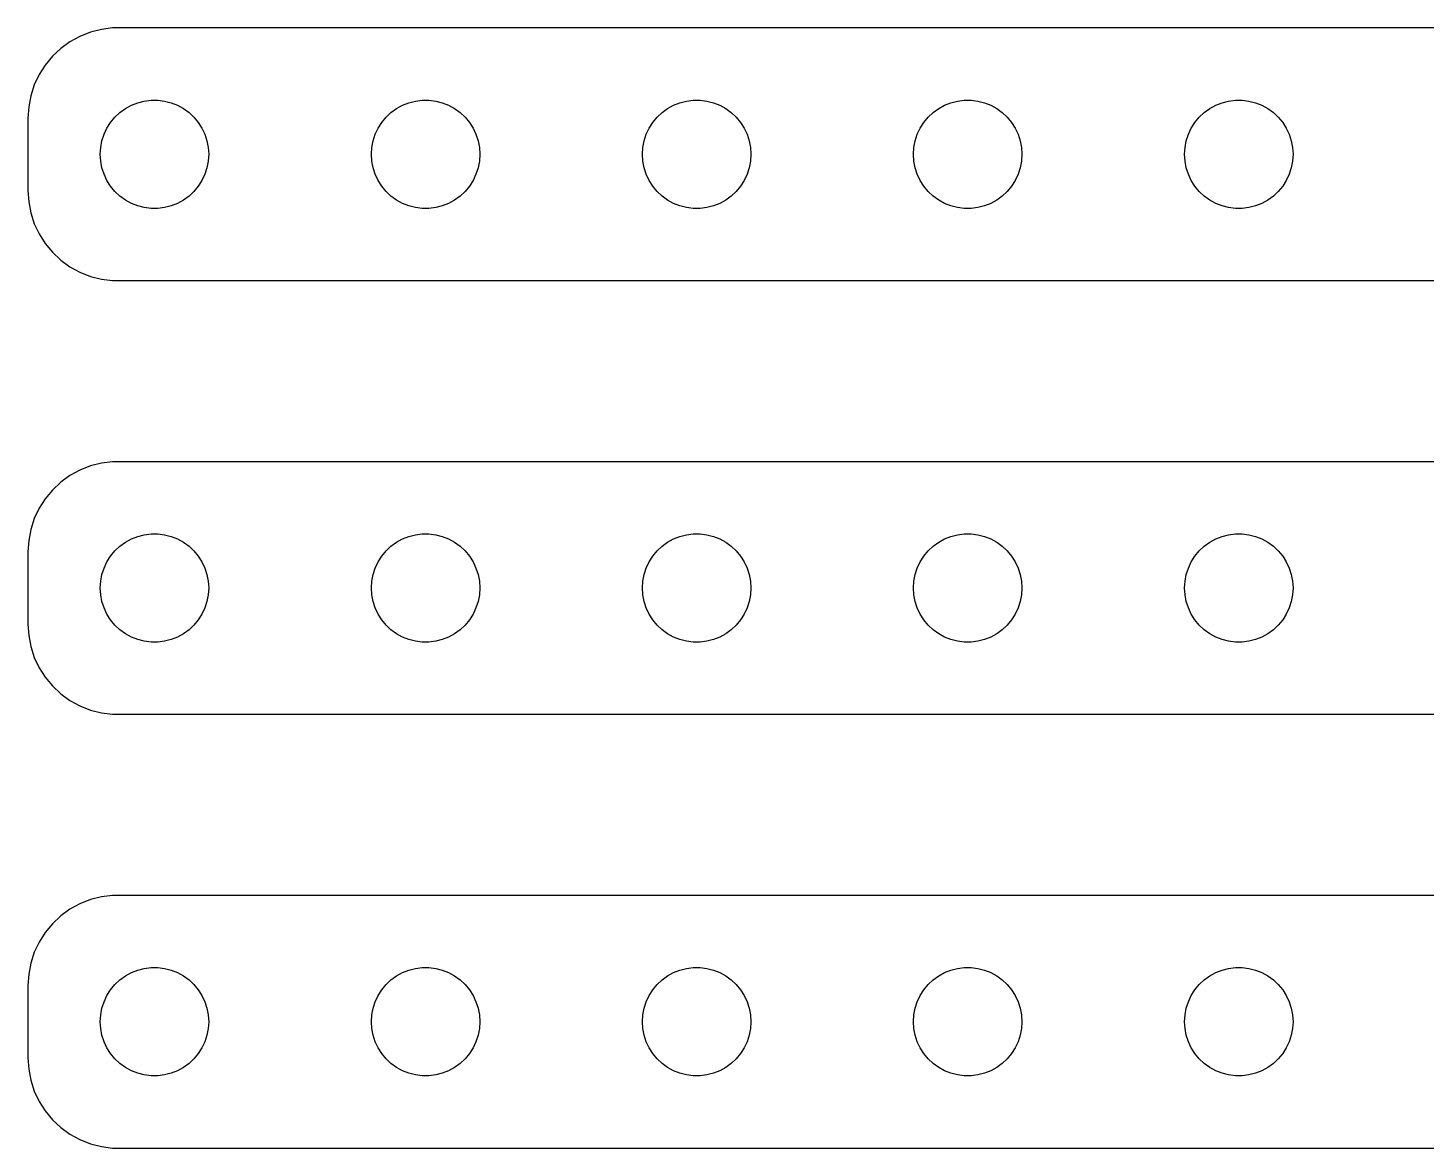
# Model space of a CAD drawing. Header units: metres. Extents: x -82 to 82, y 41 to 103.
# Drawn here: x -82 to -4.6, y 41 to 103 of the extents above; entities that cross this region are included whole.
import ezdxf

# ---------------------------------------------------------------- set-up
doc = ezdxf.new("R2010")
doc.units = ezdxf.units.M

msp = doc.modelspace()

# ---------------------------------------------------------------- linework, layer by layer
for p, q in [((-77.9369, 102.911), (-78.5451, 102.755)), ((-77.3139, 102.99), (-77.9369, 102.911)), ((77.3139, 102.99), (-77.3139, 102.99)), ((-79.6791, 102.222), (-80.1871, 101.853)), ((-79.1289, 102.524), (-79.6791, 102.222)), ((-78.5451, 102.755), (-79.1289, 102.524)), ((-80.6448, 101.423), (-81.0451, 100.939)), ((-80.1871, 101.853), (-80.6448, 101.423)), ((-81.0451, 100.939), (-81.3815, 100.409)), ((-81.6489, 99.8406), (-81.8429, 99.2434)), ((-81.3815, 100.409), (-81.6489, 99.8406)), ((-81.8429, 99.2434), (-81.9606, 98.6267)), ((-81.9606, 98.6267), (-82, 98)), ((-77.1869, 98.0536), (-76.9123, 98.3115)), ((-76.9123, 98.3115), (-76.6075, 98.533)), ((-76.6075, 98.533), (-76.2773, 98.7145)), ((-76.2773, 98.7145), (-75.927, 98.8532)), ((-75.927, 98.8532), (-75.5621, 98.9469)), ((-75.5621, 98.9469), (-75.1884, 98.9941)), ((-75.1884, 98.9941), (-74.8116, 98.9941)), ((-74.8116, 98.9941), (-74.4379, 98.9469)), ((-74.4379, 98.9469), (-74.073, 98.8532)), ((-74.073, 98.8532), (-73.7227, 98.7145)), ((-73.7227, 98.7145), (-73.3925, 98.533)), ((-73.3925, 98.533), (-73.0877, 98.3115)), ((-73.0877, 98.3115), (-72.8131, 98.0536)), ((-62.1869, 98.0536), (-61.9123, 98.3115)), ((-61.9123, 98.3115), (-61.6075, 98.533)), ((-61.6075, 98.533), (-61.2773, 98.7145)), ((-61.2773, 98.7145), (-60.927, 98.8532)), ((-60.927, 98.8532), (-60.5621, 98.9469)), ((-60.5621, 98.9469), (-60.1884, 98.9941)), ((-60.1884, 98.9941), (-59.8116, 98.9941)), ((-59.8116, 98.9941), (-59.4379, 98.9469)), ((-59.4379, 98.9469), (-59.0729, 98.8532)), ((-59.0729, 98.8532), (-58.7227, 98.7145)), ((-58.7227, 98.7145), (-58.3925, 98.533)), ((-58.3925, 98.533), (-58.0877, 98.3115)), ((-58.0877, 98.3115), (-57.8131, 98.0536)), ((-47.1869, 98.0536), (-46.9123, 98.3115)), ((-46.9123, 98.3115), (-46.6075, 98.533)), ((-46.6075, 98.533), (-46.2773, 98.7145)), ((-46.2773, 98.7145), (-45.927, 98.8532)), ((-45.927, 98.8532), (-45.5621, 98.9469)), ((-45.5621, 98.9469), (-45.1884, 98.9941)), ((-45.1884, 98.9941), (-44.8116, 98.9941)), ((-44.8116, 98.9941), (-44.4379, 98.9469)), ((-44.4379, 98.9469), (-44.0729, 98.8532)), ((-44.0729, 98.8532), (-43.7227, 98.7145)), ((-43.7227, 98.7145), (-43.3925, 98.533)), ((-43.3925, 98.533), (-43.0877, 98.3115)), ((-43.0877, 98.3115), (-42.8131, 98.0536)), ((-32.1869, 98.0536), (-31.9123, 98.3115)), ((-31.9123, 98.3115), (-31.6075, 98.533)), ((-31.6075, 98.533), (-31.2773, 98.7145)), ((-31.2773, 98.7145), (-30.927, 98.8532)), ((-30.927, 98.8532), (-30.5621, 98.9469)), ((-30.5621, 98.9469), (-30.1884, 98.9941)), ((-30.1884, 98.9941), (-29.8116, 98.9941)), ((-29.8116, 98.9941), (-29.4379, 98.9469)), ((-29.4379, 98.9469), (-29.0729, 98.8532)), ((-29.0729, 98.8532), (-28.7227, 98.7145)), ((-28.7227, 98.7145), (-28.3925, 98.533)), ((-28.3925, 98.533), (-28.0877, 98.3115)), ((-28.0877, 98.3115), (-27.8131, 98.0536)), ((-17.1869, 98.0536), (-16.9123, 98.3115)), ((-16.9123, 98.3115), (-16.6075, 98.533)), ((-16.6075, 98.533), (-16.2773, 98.7145)), ((-16.2773, 98.7145), (-15.927, 98.8532)), ((-15.927, 98.8532), (-15.5621, 98.9469)), ((-15.5621, 98.9469), (-15.1884, 98.9941)), ((-15.1884, 98.9941), (-14.8116, 98.9941)), ((-14.8116, 98.9941), (-14.4379, 98.9469)), ((-14.4379, 98.9469), (-14.0729, 98.8532)), ((-14.0729, 98.8532), (-13.7227, 98.7145)), ((-13.7227, 98.7145), (-13.3925, 98.533)), ((-13.3925, 98.533), (-13.0877, 98.3115)), ((-13.0877, 98.3115), (-12.8131, 98.0536)), ((-82, 98), (-82, 94)), ((-77.6289, 97.4453), (-77.427, 97.7634)), ((-77.427, 97.7634), (-77.1869, 98.0536)), ((-72.8131, 98.0536), (-72.573, 97.7634)), ((-72.573, 97.7634), (-72.3711, 97.4453)), ((-62.6289, 97.4453), (-62.427, 97.7634)), ((-62.427, 97.7634), (-62.1869, 98.0536)), ((-57.8131, 98.0536), (-57.5729, 97.7634)), ((-57.5729, 97.7634), (-57.3711, 97.4453)), ((-47.6289, 97.4453), (-47.427, 97.7634)), ((-47.427, 97.7634), (-47.1869, 98.0536)), ((-42.8131, 98.0536), (-42.5729, 97.7634)), ((-42.5729, 97.7634), (-42.3711, 97.4453)), ((-32.6289, 97.4453), (-32.427, 97.7634)), ((-32.427, 97.7634), (-32.1869, 98.0536)), ((-27.8131, 98.0536), (-27.5729, 97.7634)), ((-27.5729, 97.7634), (-27.3711, 97.4453)), ((-17.6289, 97.4453), (-17.427, 97.7634)), ((-17.427, 97.7634), (-17.1869, 98.0536)), ((-12.8131, 98.0536), (-12.5729, 97.7634)), ((-12.5729, 97.7634), (-12.3711, 97.4453)), ((-77.9763, 96.376), (-77.9057, 96.7461)), ((-77.9057, 96.7461), (-77.7893, 97.1044)), ((-77.7893, 97.1044), (-77.6289, 97.4453)), ((-72.3711, 97.4453), (-72.2107, 97.1044)), ((-72.2107, 97.1044), (-72.0943, 96.7461)), ((-72.0943, 96.7461), (-72.0237, 96.376)), ((-62.9763, 96.376), (-62.9057, 96.7461)), ((-62.9057, 96.7461), (-62.7893, 97.1044)), ((-62.7893, 97.1044), (-62.6289, 97.4453)), ((-57.3711, 97.4453), (-57.2107, 97.1044)), ((-57.2107, 97.1044), (-57.0942, 96.7461)), ((-57.0942, 96.7461), (-57.0237, 96.376)), ((-47.9763, 96.376), (-47.9057, 96.7461)), ((-47.9057, 96.7461), (-47.7893, 97.1044)), ((-47.7893, 97.1044), (-47.6289, 97.4453)), ((-42.3711, 97.4453), (-42.2107, 97.1044)), ((-42.2107, 97.1044), (-42.0942, 96.7461)), ((-42.0942, 96.7461), (-42.0237, 96.376)), ((-32.9763, 96.376), (-32.9057, 96.7461)), ((-32.9057, 96.7461), (-32.7893, 97.1044)), ((-32.7893, 97.1044), (-32.6289, 97.4453)), ((-27.3711, 97.4453), (-27.2107, 97.1044)), ((-27.2107, 97.1044), (-27.0942, 96.7461)), ((-27.0942, 96.7461), (-27.0237, 96.376)), ((-17.9763, 96.376), (-17.9057, 96.7461)), ((-17.9057, 96.7461), (-17.7893, 97.1044)), ((-17.7893, 97.1044), (-17.6289, 97.4453)), ((-12.3711, 97.4453), (-12.2107, 97.1044)), ((-12.2107, 97.1044), (-12.0942, 96.7461)), ((-12.0942, 96.7461), (-12.0237, 96.376)), ((-78, 96), (-77.9763, 96.376)), ((-77.9763, 95.624), (-78, 96)), ((-72.0237, 96.376), (-72, 96)), ((-72, 96), (-72.0237, 95.624)), ((-63, 96), (-62.9763, 96.376)), ((-62.9763, 95.624), (-63, 96)), ((-57.0237, 96.376), (-57, 96)), ((-57, 96), (-57.0237, 95.624)), ((-48, 96), (-47.9763, 96.376)), ((-47.9763, 95.624), (-48, 96)), ((-42.0237, 96.376), (-42, 96)), ((-42, 96), (-42.0237, 95.624)), ((-33, 96), (-32.9763, 96.376)), ((-32.9763, 95.624), (-33, 96)), ((-27.0237, 96.376), (-27, 96)), ((-27, 96), (-27.0237, 95.624)), ((-18, 96), (-17.9763, 96.376)), ((-17.9763, 95.624), (-18, 96)), ((-12.0237, 96.376), (-12, 96)), ((-12, 96), (-12.0237, 95.624)), ((-77.9057, 95.2539), (-77.9763, 95.624)), ((-77.7893, 94.8956), (-77.9057, 95.2539)), ((-72.0943, 95.2539), (-72.2107, 94.8956)), ((-72.0237, 95.624), (-72.0943, 95.2539)), ((-62.9057, 95.2539), (-62.9763, 95.624)), ((-62.7893, 94.8956), (-62.9057, 95.2539)), ((-57.0942, 95.2539), (-57.2107, 94.8956)), ((-57.0237, 95.624), (-57.0942, 95.2539)), ((-47.9057, 95.2539), (-47.9763, 95.624)), ((-47.7893, 94.8956), (-47.9057, 95.2539)), ((-42.0942, 95.2539), (-42.2107, 94.8956)), ((-42.0237, 95.624), (-42.0942, 95.2539)), ((-32.9057, 95.2539), (-32.9763, 95.624)), ((-32.7893, 94.8956), (-32.9057, 95.2539)), ((-27.0942, 95.2539), (-27.2107, 94.8956)), ((-27.0237, 95.624), (-27.0942, 95.2539)), ((-17.9057, 95.2539), (-17.9763, 95.624)), ((-17.7893, 94.8956), (-17.9057, 95.2539)), ((-12.0942, 95.2539), (-12.2107, 94.8956)), ((-12.0237, 95.624), (-12.0942, 95.2539)), ((-77.6289, 94.5547), (-77.7893, 94.8956)), ((-77.427, 94.2366), (-77.6289, 94.5547)), ((-72.3711, 94.5547), (-72.573, 94.2366)), ((-72.2107, 94.8956), (-72.3711, 94.5547)), ((-62.6289, 94.5547), (-62.7893, 94.8956)), ((-62.427, 94.2366), (-62.6289, 94.5547)), ((-57.3711, 94.5547), (-57.5729, 94.2366)), ((-57.2107, 94.8956), (-57.3711, 94.5547)), ((-47.6289, 94.5547), (-47.7893, 94.8956)), ((-47.427, 94.2366), (-47.6289, 94.5547)), ((-42.3711, 94.5547), (-42.5729, 94.2366)), ((-42.2107, 94.8956), (-42.3711, 94.5547)), ((-32.6289, 94.5547), (-32.7893, 94.8956)), ((-32.427, 94.2366), (-32.6289, 94.5547)), ((-27.3711, 94.5547), (-27.5729, 94.2366)), ((-27.2107, 94.8956), (-27.3711, 94.5547)), ((-17.6289, 94.5547), (-17.7893, 94.8956)), ((-17.427, 94.2366), (-17.6289, 94.5547)), ((-12.3711, 94.5547), (-12.5729, 94.2366)), ((-12.2107, 94.8956), (-12.3711, 94.5547)), ((-82, 94), (-81.9606, 93.3733)), ((-77.1869, 93.9464), (-77.427, 94.2366)), ((-76.9123, 93.6885), (-77.1869, 93.9464)), ((-76.6075, 93.467), (-76.9123, 93.6885)), ((-73.0877, 93.6885), (-73.3925, 93.467)), ((-72.8131, 93.9464), (-73.0877, 93.6885)), ((-72.573, 94.2366), (-72.8131, 93.9464)), ((-62.1869, 93.9464), (-62.427, 94.2366)), ((-61.9123, 93.6885), (-62.1869, 93.9464)), ((-61.6075, 93.467), (-61.9123, 93.6885)), ((-58.0877, 93.6885), (-58.3925, 93.467)), ((-57.8131, 93.9464), (-58.0877, 93.6885)), ((-57.5729, 94.2366), (-57.8131, 93.9464)), ((-47.1869, 93.9464), (-47.427, 94.2366)), ((-46.9123, 93.6885), (-47.1869, 93.9464)), ((-46.6075, 93.467), (-46.9123, 93.6885)), ((-43.0877, 93.6885), (-43.3925, 93.467)), ((-42.8131, 93.9464), (-43.0877, 93.6885)), ((-42.5729, 94.2366), (-42.8131, 93.9464)), ((-32.1869, 93.9464), (-32.427, 94.2366)), ((-31.9123, 93.6885), (-32.1869, 93.9464)), ((-31.6075, 93.467), (-31.9123, 93.6885)), ((-28.0877, 93.6885), (-28.3925, 93.467)), ((-27.8131, 93.9464), (-28.0877, 93.6885)), ((-27.5729, 94.2366), (-27.8131, 93.9464)), ((-17.1869, 93.9464), (-17.427, 94.2366)), ((-16.9123, 93.6885), (-17.1869, 93.9464)), ((-16.6075, 93.467), (-16.9123, 93.6885)), ((-13.0877, 93.6885), (-13.3925, 93.467)), ((-12.8131, 93.9464), (-13.0877, 93.6885)), ((-12.5729, 94.2366), (-12.8131, 93.9464)), ((-81.9606, 93.3733), (-81.8429, 92.7566)), ((-76.2773, 93.2855), (-76.6075, 93.467)), ((-75.927, 93.1468), (-76.2773, 93.2855)), ((-75.5621, 93.0531), (-75.927, 93.1468)), ((-75.1884, 93.0059), (-75.5621, 93.0531)), ((-74.8116, 93.0059), (-75.1884, 93.0059)), ((-74.4379, 93.0531), (-74.8116, 93.0059)), ((-74.073, 93.1468), (-74.4379, 93.0531)), ((-73.7227, 93.2855), (-74.073, 93.1468)), ((-73.3925, 93.467), (-73.7227, 93.2855)), ((-61.2773, 93.2855), (-61.6075, 93.467)), ((-60.927, 93.1468), (-61.2773, 93.2855)), ((-60.5621, 93.0531), (-60.927, 93.1468)), ((-60.1884, 93.0059), (-60.5621, 93.0531)), ((-59.8116, 93.0059), (-60.1884, 93.0059)), ((-59.4379, 93.0531), (-59.8116, 93.0059)), ((-59.0729, 93.1468), (-59.4379, 93.0531)), ((-58.7227, 93.2855), (-59.0729, 93.1468)), ((-58.3925, 93.467), (-58.7227, 93.2855)), ((-46.2773, 93.2855), (-46.6075, 93.467)), ((-45.927, 93.1468), (-46.2773, 93.2855)), ((-45.5621, 93.0531), (-45.927, 93.1468)), ((-45.1884, 93.0059), (-45.5621, 93.0531)), ((-44.8116, 93.0059), (-45.1884, 93.0059)), ((-44.4379, 93.0531), (-44.8116, 93.0059)), ((-44.0729, 93.1468), (-44.4379, 93.0531)), ((-43.7227, 93.2855), (-44.0729, 93.1468)), ((-43.3925, 93.467), (-43.7227, 93.2855)), ((-31.2773, 93.2855), (-31.6075, 93.467)), ((-30.927, 93.1468), (-31.2773, 93.2855)), ((-30.5621, 93.0531), (-30.927, 93.1468)), ((-30.1884, 93.0059), (-30.5621, 93.0531)), ((-29.8116, 93.0059), (-30.1884, 93.0059)), ((-29.4379, 93.0531), (-29.8116, 93.0059)), ((-29.0729, 93.1468), (-29.4379, 93.0531)), ((-28.7227, 93.2855), (-29.0729, 93.1468)), ((-28.3925, 93.467), (-28.7227, 93.2855)), ((-16.2773, 93.2855), (-16.6075, 93.467)), ((-15.927, 93.1468), (-16.2773, 93.2855)), ((-15.5621, 93.0531), (-15.927, 93.1468)), ((-15.1884, 93.0059), (-15.5621, 93.0531)), ((-14.8116, 93.0059), (-15.1884, 93.0059)), ((-14.4379, 93.0531), (-14.8116, 93.0059)), ((-14.0729, 93.1468), (-14.4379, 93.0531)), ((-13.7227, 93.2855), (-14.0729, 93.1468)), ((-13.3925, 93.467), (-13.7227, 93.2855)), ((-81.8429, 92.7566), (-81.6489, 92.1594)), ((-81.6489, 92.1594), (-81.3815, 91.5912)), ((-81.3815, 91.5912), (-81.0451, 91.0611)), ((-81.0451, 91.0611), (-80.6448, 90.5773)), ((-80.6448, 90.5773), (-80.1871, 90.1474)), ((-80.1871, 90.1474), (-79.6791, 89.7784)), ((-79.6791, 89.7784), (-79.1289, 89.4759)), ((-79.1289, 89.4759), (-78.5451, 89.2447)), ((-78.5451, 89.2447), (-77.9369, 89.0886)), ((-77.9369, 89.0886), (-77.3139, 89.0099)), ((-77.3139, 89.0099), (77.3139, 89.0099)), ((-77.9369, 78.9114), (-78.5451, 78.7553)), ((-77.3139, 78.9901), (-77.9369, 78.9114)), ((77.3139, 78.9901), (-77.3139, 78.9901)), ((-79.6791, 78.2216), (-80.1871, 77.8526)), ((-79.1289, 78.5241), (-79.6791, 78.2216)), ((-78.5451, 78.7553), (-79.1289, 78.5241)), ((-80.6448, 77.4227), (-81.0451, 76.9389)), ((-80.1871, 77.8526), (-80.6448, 77.4227)), ((-81.0451, 76.9389), (-81.3815, 76.4088)), ((-81.6489, 75.8406), (-81.8429, 75.2434)), ((-81.3815, 76.4088), (-81.6489, 75.8406)), ((-81.8429, 75.2434), (-81.9606, 74.6267)), ((-81.9606, 74.6267), (-82, 74)), ((-77.1869, 74.0536), (-76.9123, 74.3115)), ((-76.9123, 74.3115), (-76.6075, 74.533)), ((-76.6075, 74.533), (-76.2773, 74.7145)), ((-76.2773, 74.7145), (-75.927, 74.8532)), ((-75.927, 74.8532), (-75.5621, 74.9469)), ((-75.5621, 74.9469), (-75.1884, 74.9941)), ((-75.1884, 74.9941), (-74.8116, 74.9941)), ((-74.8116, 74.9941), (-74.4379, 74.9469)), ((-74.4379, 74.9469), (-74.073, 74.8532)), ((-74.073, 74.8532), (-73.7227, 74.7145)), ((-73.7227, 74.7145), (-73.3925, 74.533)), ((-73.3925, 74.533), (-73.0877, 74.3115)), ((-73.0877, 74.3115), (-72.8131, 74.0536)), ((-62.1869, 74.0536), (-61.9123, 74.3115)), ((-61.9123, 74.3115), (-61.6075, 74.533)), ((-61.6075, 74.533), (-61.2773, 74.7145)), ((-61.2773, 74.7145), (-60.927, 74.8532)), ((-60.927, 74.8532), (-60.5621, 74.9469)), ((-60.5621, 74.9469), (-60.1884, 74.9941)), ((-60.1884, 74.9941), (-59.8116, 74.9941)), ((-59.8116, 74.9941), (-59.4379, 74.9469)), ((-59.4379, 74.9469), (-59.0729, 74.8532)), ((-59.0729, 74.8532), (-58.7227, 74.7145)), ((-58.7227, 74.7145), (-58.3925, 74.533)), ((-58.3925, 74.533), (-58.0877, 74.3115)), ((-58.0877, 74.3115), (-57.8131, 74.0536)), ((-47.1869, 74.0536), (-46.9123, 74.3115)), ((-46.9123, 74.3115), (-46.6075, 74.533)), ((-46.6075, 74.533), (-46.2773, 74.7145)), ((-46.2773, 74.7145), (-45.927, 74.8532)), ((-45.927, 74.8532), (-45.5621, 74.9469)), ((-45.5621, 74.9469), (-45.1884, 74.9941)), ((-45.1884, 74.9941), (-44.8116, 74.9941)), ((-44.8116, 74.9941), (-44.4379, 74.9469)), ((-44.4379, 74.9469), (-44.0729, 74.8532)), ((-44.0729, 74.8532), (-43.7227, 74.7145)), ((-43.7227, 74.7145), (-43.3925, 74.533)), ((-43.3925, 74.533), (-43.0877, 74.3115)), ((-43.0877, 74.3115), (-42.8131, 74.0536)), ((-32.1869, 74.0536), (-31.9123, 74.3115)), ((-31.9123, 74.3115), (-31.6075, 74.533)), ((-31.6075, 74.533), (-31.2773, 74.7145)), ((-31.2773, 74.7145), (-30.927, 74.8532)), ((-30.927, 74.8532), (-30.5621, 74.9469)), ((-30.5621, 74.9469), (-30.1884, 74.9941)), ((-30.1884, 74.9941), (-29.8116, 74.9941)), ((-29.8116, 74.9941), (-29.4379, 74.9469)), ((-29.4379, 74.9469), (-29.0729, 74.8532)), ((-29.0729, 74.8532), (-28.7227, 74.7145)), ((-28.7227, 74.7145), (-28.3925, 74.533)), ((-28.3925, 74.533), (-28.0877, 74.3115)), ((-28.0877, 74.3115), (-27.8131, 74.0536)), ((-17.1869, 74.0536), (-16.9123, 74.3115)), ((-16.9123, 74.3115), (-16.6075, 74.533)), ((-16.6075, 74.533), (-16.2773, 74.7145)), ((-16.2773, 74.7145), (-15.927, 74.8532)), ((-15.927, 74.8532), (-15.5621, 74.9469)), ((-15.5621, 74.9469), (-15.1884, 74.9941)), ((-15.1884, 74.9941), (-14.8116, 74.9941)), ((-14.8116, 74.9941), (-14.4379, 74.9469)), ((-14.4379, 74.9469), (-14.0729, 74.8532)), ((-14.0729, 74.8532), (-13.7227, 74.7145)), ((-13.7227, 74.7145), (-13.3925, 74.533)), ((-13.3925, 74.533), (-13.0877, 74.3115)), ((-13.0877, 74.3115), (-12.8131, 74.0536)), ((-82, 74), (-82, 70)), ((-77.6289, 73.4453), (-77.427, 73.7634)), ((-77.427, 73.7634), (-77.1869, 74.0536)), ((-72.8131, 74.0536), (-72.573, 73.7634)), ((-72.573, 73.7634), (-72.3711, 73.4453)), ((-62.6289, 73.4453), (-62.427, 73.7634)), ((-62.427, 73.7634), (-62.1869, 74.0536)), ((-57.8131, 74.0536), (-57.5729, 73.7634)), ((-57.5729, 73.7634), (-57.3711, 73.4453)), ((-47.6289, 73.4453), (-47.427, 73.7634)), ((-47.427, 73.7634), (-47.1869, 74.0536)), ((-42.8131, 74.0536), (-42.5729, 73.7634)), ((-42.5729, 73.7634), (-42.3711, 73.4453)), ((-32.6289, 73.4453), (-32.427, 73.7634)), ((-32.427, 73.7634), (-32.1869, 74.0536)), ((-27.8131, 74.0536), (-27.5729, 73.7634)), ((-27.5729, 73.7634), (-27.3711, 73.4453)), ((-17.6289, 73.4453), (-17.427, 73.7634)), ((-17.427, 73.7634), (-17.1869, 74.0536)), ((-12.8131, 74.0536), (-12.5729, 73.7634)), ((-12.5729, 73.7634), (-12.3711, 73.4453)), ((-77.9763, 72.376), (-77.9057, 72.7461)), ((-77.9057, 72.7461), (-77.7893, 73.1044)), ((-77.7893, 73.1044), (-77.6289, 73.4453)), ((-72.3711, 73.4453), (-72.2107, 73.1044)), ((-72.2107, 73.1044), (-72.0943, 72.7461)), ((-72.0943, 72.7461), (-72.0237, 72.376)), ((-62.9763, 72.376), (-62.9057, 72.7461)), ((-62.9057, 72.7461), (-62.7893, 73.1044)), ((-62.7893, 73.1044), (-62.6289, 73.4453)), ((-57.3711, 73.4453), (-57.2107, 73.1044)), ((-57.2107, 73.1044), (-57.0942, 72.7461)), ((-57.0942, 72.7461), (-57.0237, 72.376)), ((-47.9763, 72.376), (-47.9057, 72.7461)), ((-47.9057, 72.7461), (-47.7893, 73.1044)), ((-47.7893, 73.1044), (-47.6289, 73.4453)), ((-42.3711, 73.4453), (-42.2107, 73.1044)), ((-42.2107, 73.1044), (-42.0942, 72.7461)), ((-42.0942, 72.7461), (-42.0237, 72.376)), ((-32.9763, 72.376), (-32.9057, 72.7461)), ((-32.9057, 72.7461), (-32.7893, 73.1044)), ((-32.7893, 73.1044), (-32.6289, 73.4453)), ((-27.3711, 73.4453), (-27.2107, 73.1044)), ((-27.2107, 73.1044), (-27.0942, 72.7461)), ((-27.0942, 72.7461), (-27.0237, 72.376)), ((-17.9763, 72.376), (-17.9057, 72.7461)), ((-17.9057, 72.7461), (-17.7893, 73.1044)), ((-17.7893, 73.1044), (-17.6289, 73.4453)), ((-12.3711, 73.4453), (-12.2107, 73.1044)), ((-12.2107, 73.1044), (-12.0942, 72.7461)), ((-12.0942, 72.7461), (-12.0237, 72.376)), ((-78, 72), (-77.9763, 72.376)), ((-77.9763, 71.624), (-78, 72)), ((-72.0237, 72.376), (-72, 72)), ((-72, 72), (-72.0237, 71.624)), ((-63, 72), (-62.9763, 72.376)), ((-62.9763, 71.624), (-63, 72)), ((-57.0237, 72.376), (-57, 72)), ((-57, 72), (-57.0237, 71.624)), ((-48, 72), (-47.9763, 72.376)), ((-47.9763, 71.624), (-48, 72)), ((-42.0237, 72.376), (-42, 72)), ((-42, 72), (-42.0237, 71.624)), ((-33, 72), (-32.9763, 72.376)), ((-32.9763, 71.624), (-33, 72)), ((-27.0237, 72.376), (-27, 72)), ((-27, 72), (-27.0237, 71.624)), ((-18, 72), (-17.9763, 72.376)), ((-17.9763, 71.624), (-18, 72)), ((-12.0237, 72.376), (-12, 72)), ((-12, 72), (-12.0237, 71.624)), ((-77.9057, 71.2539), (-77.9763, 71.624)), ((-77.7893, 70.8956), (-77.9057, 71.2539)), ((-72.0943, 71.2539), (-72.2107, 70.8956)), ((-72.0237, 71.624), (-72.0943, 71.2539)), ((-62.9057, 71.2539), (-62.9763, 71.624)), ((-62.7893, 70.8956), (-62.9057, 71.2539)), ((-57.0942, 71.2539), (-57.2107, 70.8956)), ((-57.0237, 71.624), (-57.0942, 71.2539)), ((-47.9057, 71.2539), (-47.9763, 71.624)), ((-47.7893, 70.8956), (-47.9057, 71.2539)), ((-42.0942, 71.2539), (-42.2107, 70.8956)), ((-42.0237, 71.624), (-42.0942, 71.2539)), ((-32.9057, 71.2539), (-32.9763, 71.624)), ((-32.7893, 70.8956), (-32.9057, 71.2539)), ((-27.0942, 71.2539), (-27.2107, 70.8956)), ((-27.0237, 71.624), (-27.0942, 71.2539)), ((-17.9057, 71.2539), (-17.9763, 71.624)), ((-17.7893, 70.8956), (-17.9057, 71.2539)), ((-12.0942, 71.2539), (-12.2107, 70.8956)), ((-12.0237, 71.624), (-12.0942, 71.2539)), ((-77.6289, 70.5547), (-77.7893, 70.8956)), ((-77.427, 70.2366), (-77.6289, 70.5547)), ((-72.3711, 70.5547), (-72.573, 70.2366)), ((-72.2107, 70.8956), (-72.3711, 70.5547)), ((-62.6289, 70.5547), (-62.7893, 70.8956)), ((-62.427, 70.2366), (-62.6289, 70.5547)), ((-57.3711, 70.5547), (-57.5729, 70.2366)), ((-57.2107, 70.8956), (-57.3711, 70.5547)), ((-47.6289, 70.5547), (-47.7893, 70.8956)), ((-47.427, 70.2366), (-47.6289, 70.5547)), ((-42.3711, 70.5547), (-42.5729, 70.2366)), ((-42.2107, 70.8956), (-42.3711, 70.5547)), ((-32.6289, 70.5547), (-32.7893, 70.8956)), ((-32.427, 70.2366), (-32.6289, 70.5547)), ((-27.3711, 70.5547), (-27.5729, 70.2366)), ((-27.2107, 70.8956), (-27.3711, 70.5547)), ((-17.6289, 70.5547), (-17.7893, 70.8956)), ((-17.427, 70.2366), (-17.6289, 70.5547)), ((-12.3711, 70.5547), (-12.5729, 70.2366)), ((-12.2107, 70.8956), (-12.3711, 70.5547)), ((-82, 70), (-81.9606, 69.3733)), ((-77.1869, 69.9464), (-77.427, 70.2366)), ((-76.9123, 69.6885), (-77.1869, 69.9464)), ((-76.6075, 69.467), (-76.9123, 69.6885)), ((-73.0877, 69.6885), (-73.3925, 69.467)), ((-72.8131, 69.9464), (-73.0877, 69.6885)), ((-72.573, 70.2366), (-72.8131, 69.9464)), ((-62.1869, 69.9464), (-62.427, 70.2366)), ((-61.9123, 69.6885), (-62.1869, 69.9464)), ((-61.6075, 69.467), (-61.9123, 69.6885)), ((-58.0877, 69.6885), (-58.3925, 69.467)), ((-57.8131, 69.9464), (-58.0877, 69.6885)), ((-57.5729, 70.2366), (-57.8131, 69.9464)), ((-47.1869, 69.9464), (-47.427, 70.2366)), ((-46.9123, 69.6885), (-47.1869, 69.9464)), ((-46.6075, 69.467), (-46.9123, 69.6885)), ((-43.0877, 69.6885), (-43.3925, 69.467)), ((-42.8131, 69.9464), (-43.0877, 69.6885)), ((-42.5729, 70.2366), (-42.8131, 69.9464)), ((-32.1869, 69.9464), (-32.427, 70.2366)), ((-31.9123, 69.6885), (-32.1869, 69.9464)), ((-31.6075, 69.467), (-31.9123, 69.6885)), ((-28.0877, 69.6885), (-28.3925, 69.467)), ((-27.8131, 69.9464), (-28.0877, 69.6885)), ((-27.5729, 70.2366), (-27.8131, 69.9464)), ((-17.1869, 69.9464), (-17.427, 70.2366)), ((-16.9123, 69.6885), (-17.1869, 69.9464)), ((-16.6075, 69.467), (-16.9123, 69.6885)), ((-13.0877, 69.6885), (-13.3925, 69.467)), ((-12.8131, 69.9464), (-13.0877, 69.6885)), ((-12.5729, 70.2366), (-12.8131, 69.9464)), ((-81.9606, 69.3733), (-81.8429, 68.7566)), ((-76.2773, 69.2855), (-76.6075, 69.467)), ((-75.927, 69.1468), (-76.2773, 69.2855)), ((-75.5621, 69.0531), (-75.927, 69.1468)), ((-75.1884, 69.0059), (-75.5621, 69.0531)), ((-74.8116, 69.0059), (-75.1884, 69.0059)), ((-74.4379, 69.0531), (-74.8116, 69.0059)), ((-74.073, 69.1468), (-74.4379, 69.0531)), ((-73.7227, 69.2855), (-74.073, 69.1468)), ((-73.3925, 69.467), (-73.7227, 69.2855)), ((-61.2773, 69.2855), (-61.6075, 69.467)), ((-60.927, 69.1468), (-61.2773, 69.2855)), ((-60.5621, 69.0531), (-60.927, 69.1468)), ((-60.1884, 69.0059), (-60.5621, 69.0531)), ((-59.8116, 69.0059), (-60.1884, 69.0059)), ((-59.4379, 69.0531), (-59.8116, 69.0059)), ((-59.0729, 69.1468), (-59.4379, 69.0531)), ((-58.7227, 69.2855), (-59.0729, 69.1468)), ((-58.3925, 69.467), (-58.7227, 69.2855)), ((-46.2773, 69.2855), (-46.6075, 69.467)), ((-45.927, 69.1468), (-46.2773, 69.2855)), ((-45.5621, 69.0531), (-45.927, 69.1468)), ((-45.1884, 69.0059), (-45.5621, 69.0531)), ((-44.8116, 69.0059), (-45.1884, 69.0059)), ((-44.4379, 69.0531), (-44.8116, 69.0059)), ((-44.0729, 69.1468), (-44.4379, 69.0531)), ((-43.7227, 69.2855), (-44.0729, 69.1468)), ((-43.3925, 69.467), (-43.7227, 69.2855)), ((-31.2773, 69.2855), (-31.6075, 69.467)), ((-30.927, 69.1468), (-31.2773, 69.2855)), ((-30.5621, 69.0531), (-30.927, 69.1468)), ((-30.1884, 69.0059), (-30.5621, 69.0531)), ((-29.8116, 69.0059), (-30.1884, 69.0059)), ((-29.4379, 69.0531), (-29.8116, 69.0059)), ((-29.0729, 69.1468), (-29.4379, 69.0531)), ((-28.7227, 69.2855), (-29.0729, 69.1468)), ((-28.3925, 69.467), (-28.7227, 69.2855)), ((-16.2773, 69.2855), (-16.6075, 69.467)), ((-15.927, 69.1468), (-16.2773, 69.2855)), ((-15.5621, 69.0531), (-15.927, 69.1468)), ((-15.1884, 69.0059), (-15.5621, 69.0531)), ((-14.8116, 69.0059), (-15.1884, 69.0059)), ((-14.4379, 69.0531), (-14.8116, 69.0059)), ((-14.0729, 69.1468), (-14.4379, 69.0531)), ((-13.7227, 69.2855), (-14.0729, 69.1468)), ((-13.3925, 69.467), (-13.7227, 69.2855)), ((-81.8429, 68.7566), (-81.6489, 68.1594)), ((-81.6489, 68.1594), (-81.3815, 67.5912)), ((-81.3815, 67.5912), (-81.0451, 67.0611)), ((-81.0451, 67.0611), (-80.6448, 66.5773)), ((-80.6448, 66.5773), (-80.1871, 66.1474)), ((-80.1871, 66.1474), (-79.6791, 65.7784)), ((-79.6791, 65.7784), (-79.1289, 65.4759)), ((-79.1289, 65.4759), (-78.5451, 65.2447)), ((-78.5451, 65.2447), (-77.9369, 65.0886)), ((-77.9369, 65.0886), (-77.3139, 65.0099)), ((-77.3139, 65.0099), (77.3139, 65.0099)), ((-77.3139, 54.9901), (-77.9369, 54.9114)), ((77.3139, 54.9901), (-77.3139, 54.9901)), ((-79.6791, 54.2216), (-80.1871, 53.8526)), ((-79.1289, 54.5241), (-79.6791, 54.2216)), ((-78.5451, 54.7553), (-79.1289, 54.5241)), ((-77.9369, 54.9114), (-78.5451, 54.7553)), ((-80.6448, 53.4227), (-81.0451, 52.9389)), ((-80.1871, 53.8526), (-80.6448, 53.4227)), ((-81.0451, 52.9389), (-81.3815, 52.4088)), ((-81.6489, 51.8406), (-81.8429, 51.2434)), ((-81.3815, 52.4088), (-81.6489, 51.8406)), ((-81.8429, 51.2434), (-81.9606, 50.6267)), ((-81.9606, 50.6267), (-82, 50)), ((-77.1869, 50.0536), (-76.9123, 50.3115)), ((-76.9123, 50.3115), (-76.6075, 50.533)), ((-76.6075, 50.533), (-76.2773, 50.7145)), ((-76.2773, 50.7145), (-75.927, 50.8532)), ((-75.927, 50.8532), (-75.5621, 50.9469)), ((-75.5621, 50.9469), (-75.1884, 50.9941)), ((-75.1884, 50.9941), (-74.8116, 50.9941)), ((-74.8116, 50.9941), (-74.4379, 50.9469)), ((-74.4379, 50.9469), (-74.073, 50.8532)), ((-74.073, 50.8532), (-73.7227, 50.7145)), ((-73.7227, 50.7145), (-73.3925, 50.533)), ((-73.3925, 50.533), (-73.0877, 50.3115)), ((-73.0877, 50.3115), (-72.8131, 50.0536)), ((-62.1869, 50.0536), (-61.9123, 50.3115)), ((-61.9123, 50.3115), (-61.6075, 50.533)), ((-61.6075, 50.533), (-61.2773, 50.7145)), ((-61.2773, 50.7145), (-60.927, 50.8532)), ((-60.927, 50.8532), (-60.5621, 50.9469)), ((-60.5621, 50.9469), (-60.1884, 50.9941)), ((-60.1884, 50.9941), (-59.8116, 50.9941)), ((-59.8116, 50.9941), (-59.4379, 50.9469)), ((-59.4379, 50.9469), (-59.0729, 50.8532)), ((-59.0729, 50.8532), (-58.7227, 50.7145)), ((-58.7227, 50.7145), (-58.3925, 50.533)), ((-58.3925, 50.533), (-58.0877, 50.3115)), ((-58.0877, 50.3115), (-57.8131, 50.0536)), ((-47.1869, 50.0536), (-46.9123, 50.3115)), ((-46.9123, 50.3115), (-46.6075, 50.533)), ((-46.6075, 50.533), (-46.2773, 50.7145)), ((-46.2773, 50.7145), (-45.927, 50.8532)), ((-45.927, 50.8532), (-45.5621, 50.9469)), ((-45.5621, 50.9469), (-45.1884, 50.9941)), ((-45.1884, 50.9941), (-44.8116, 50.9941)), ((-44.8116, 50.9941), (-44.4379, 50.9469)), ((-44.4379, 50.9469), (-44.0729, 50.8532)), ((-44.0729, 50.8532), (-43.7227, 50.7145)), ((-43.7227, 50.7145), (-43.3925, 50.533)), ((-43.3925, 50.533), (-43.0877, 50.3115)), ((-43.0877, 50.3115), (-42.8131, 50.0536)), ((-32.1869, 50.0536), (-31.9123, 50.3115)), ((-31.9123, 50.3115), (-31.6075, 50.533)), ((-31.6075, 50.533), (-31.2773, 50.7145)), ((-31.2773, 50.7145), (-30.927, 50.8532)), ((-30.927, 50.8532), (-30.5621, 50.9469)), ((-30.5621, 50.9469), (-30.1884, 50.9941)), ((-30.1884, 50.9941), (-29.8116, 50.9941)), ((-29.8116, 50.9941), (-29.4379, 50.9469)), ((-29.4379, 50.9469), (-29.0729, 50.8532)), ((-29.0729, 50.8532), (-28.7227, 50.7145)), ((-28.7227, 50.7145), (-28.3925, 50.533)), ((-28.3925, 50.533), (-28.0877, 50.3115)), ((-28.0877, 50.3115), (-27.8131, 50.0536)), ((-17.1869, 50.0536), (-16.9123, 50.3115)), ((-16.9123, 50.3115), (-16.6075, 50.533)), ((-16.6075, 50.533), (-16.2773, 50.7145)), ((-16.2773, 50.7145), (-15.927, 50.8532)), ((-15.927, 50.8532), (-15.5621, 50.9469)), ((-15.5621, 50.9469), (-15.1884, 50.9941)), ((-15.1884, 50.9941), (-14.8116, 50.9941)), ((-14.8116, 50.9941), (-14.4379, 50.9469)), ((-14.4379, 50.9469), (-14.0729, 50.8532)), ((-14.0729, 50.8532), (-13.7227, 50.7145)), ((-13.7227, 50.7145), (-13.3925, 50.533)), ((-13.3925, 50.533), (-13.0877, 50.3115)), ((-13.0877, 50.3115), (-12.8131, 50.0536)), ((-82, 50), (-82, 46)), ((-77.6289, 49.4453), (-77.427, 49.7634)), ((-77.427, 49.7634), (-77.1869, 50.0536)), ((-72.8131, 50.0536), (-72.573, 49.7634)), ((-72.573, 49.7634), (-72.3711, 49.4453)), ((-62.6289, 49.4453), (-62.427, 49.7634)), ((-62.427, 49.7634), (-62.1869, 50.0536)), ((-57.8131, 50.0536), (-57.5729, 49.7634)), ((-57.5729, 49.7634), (-57.3711, 49.4453)), ((-47.6289, 49.4453), (-47.427, 49.7634)), ((-47.427, 49.7634), (-47.1869, 50.0536)), ((-42.8131, 50.0536), (-42.5729, 49.7634)), ((-42.5729, 49.7634), (-42.3711, 49.4453)), ((-32.6289, 49.4453), (-32.427, 49.7634)), ((-32.427, 49.7634), (-32.1869, 50.0536)), ((-27.8131, 50.0536), (-27.5729, 49.7634)), ((-27.5729, 49.7634), (-27.3711, 49.4453)), ((-17.6289, 49.4453), (-17.427, 49.7634)), ((-17.427, 49.7634), (-17.1869, 50.0536)), ((-12.8131, 50.0536), (-12.5729, 49.7634)), ((-12.5729, 49.7634), (-12.3711, 49.4453)), ((-77.9763, 48.376), (-77.9057, 48.7461)), ((-77.9057, 48.7461), (-77.7893, 49.1044)), ((-77.7893, 49.1044), (-77.6289, 49.4453)), ((-72.3711, 49.4453), (-72.2107, 49.1044)), ((-72.2107, 49.1044), (-72.0943, 48.7461)), ((-72.0943, 48.7461), (-72.0237, 48.376)), ((-62.9763, 48.376), (-62.9057, 48.7461)), ((-62.9057, 48.7461), (-62.7893, 49.1044)), ((-62.7893, 49.1044), (-62.6289, 49.4453)), ((-57.3711, 49.4453), (-57.2107, 49.1044)), ((-57.2107, 49.1044), (-57.0942, 48.7461)), ((-57.0942, 48.7461), (-57.0237, 48.376)), ((-47.9763, 48.376), (-47.9057, 48.7461)), ((-47.9057, 48.7461), (-47.7893, 49.1044)), ((-47.7893, 49.1044), (-47.6289, 49.4453)), ((-42.3711, 49.4453), (-42.2107, 49.1044)), ((-42.2107, 49.1044), (-42.0942, 48.7461)), ((-42.0942, 48.7461), (-42.0237, 48.376)), ((-32.9763, 48.376), (-32.9057, 48.7461)), ((-32.9057, 48.7461), (-32.7893, 49.1044)), ((-32.7893, 49.1044), (-32.6289, 49.4453)), ((-27.3711, 49.4453), (-27.2107, 49.1044)), ((-27.2107, 49.1044), (-27.0942, 48.7461)), ((-27.0942, 48.7461), (-27.0237, 48.376)), ((-17.9763, 48.376), (-17.9057, 48.7461)), ((-17.9057, 48.7461), (-17.7893, 49.1044)), ((-17.7893, 49.1044), (-17.6289, 49.4453)), ((-12.3711, 49.4453), (-12.2107, 49.1044)), ((-12.2107, 49.1044), (-12.0942, 48.7461)), ((-12.0942, 48.7461), (-12.0237, 48.376)), ((-78, 48), (-77.9763, 48.376)), ((-77.9763, 47.624), (-78, 48)), ((-72.0237, 48.376), (-72, 48)), ((-72, 48), (-72.0237, 47.624)), ((-63, 48), (-62.9763, 48.376)), ((-62.9763, 47.624), (-63, 48)), ((-57.0237, 48.376), (-57, 48)), ((-57, 48), (-57.0237, 47.624)), ((-48, 48), (-47.9763, 48.376)), ((-47.9763, 47.624), (-48, 48)), ((-42.0237, 48.376), (-42, 48)), ((-42, 48), (-42.0237, 47.624)), ((-33, 48), (-32.9763, 48.376)), ((-32.9763, 47.624), (-33, 48)), ((-27.0237, 48.376), (-27, 48)), ((-27, 48), (-27.0237, 47.624)), ((-18, 48), (-17.9763, 48.376)), ((-17.9763, 47.624), (-18, 48)), ((-12.0237, 48.376), (-12, 48)), ((-12, 48), (-12.0237, 47.624)), ((-77.9057, 47.2539), (-77.9763, 47.624)), ((-77.7893, 46.8956), (-77.9057, 47.2539)), ((-72.0943, 47.2539), (-72.2107, 46.8956)), ((-72.0237, 47.624), (-72.0943, 47.2539)), ((-62.9057, 47.2539), (-62.9763, 47.624)), ((-62.7893, 46.8956), (-62.9057, 47.2539)), ((-57.0942, 47.2539), (-57.2107, 46.8956)), ((-57.0237, 47.624), (-57.0942, 47.2539)), ((-47.9057, 47.2539), (-47.9763, 47.624)), ((-47.7893, 46.8956), (-47.9057, 47.2539)), ((-42.0942, 47.2539), (-42.2107, 46.8956)), ((-42.0237, 47.624), (-42.0942, 47.2539)), ((-32.9057, 47.2539), (-32.9763, 47.624)), ((-32.7893, 46.8956), (-32.9057, 47.2539)), ((-27.0942, 47.2539), (-27.2107, 46.8956)), ((-27.0237, 47.624), (-27.0942, 47.2539)), ((-17.9057, 47.2539), (-17.9763, 47.624)), ((-17.7893, 46.8956), (-17.9057, 47.2539)), ((-12.0942, 47.2539), (-12.2107, 46.8956)), ((-12.0237, 47.624), (-12.0942, 47.2539)), ((-77.6289, 46.5547), (-77.7893, 46.8956)), ((-77.427, 46.2366), (-77.6289, 46.5547)), ((-72.3711, 46.5547), (-72.573, 46.2366)), ((-72.2107, 46.8956), (-72.3711, 46.5547)), ((-62.6289, 46.5547), (-62.7893, 46.8956)), ((-62.427, 46.2366), (-62.6289, 46.5547)), ((-57.3711, 46.5547), (-57.5729, 46.2366)), ((-57.2107, 46.8956), (-57.3711, 46.5547)), ((-47.6289, 46.5547), (-47.7893, 46.8956)), ((-47.427, 46.2366), (-47.6289, 46.5547)), ((-42.3711, 46.5547), (-42.5729, 46.2366)), ((-42.2107, 46.8956), (-42.3711, 46.5547)), ((-32.6289, 46.5547), (-32.7893, 46.8956)), ((-32.427, 46.2366), (-32.6289, 46.5547)), ((-27.3711, 46.5547), (-27.5729, 46.2366)), ((-27.2107, 46.8956), (-27.3711, 46.5547)), ((-17.6289, 46.5547), (-17.7893, 46.8956)), ((-17.427, 46.2366), (-17.6289, 46.5547)), ((-12.3711, 46.5547), (-12.5729, 46.2366)), ((-12.2107, 46.8956), (-12.3711, 46.5547)), ((-82, 46), (-81.9606, 45.3733)), ((-77.1869, 45.9464), (-77.427, 46.2366)), ((-76.9123, 45.6885), (-77.1869, 45.9464)), ((-76.6075, 45.467), (-76.9123, 45.6885)), ((-73.0877, 45.6885), (-73.3925, 45.467)), ((-72.8131, 45.9464), (-73.0877, 45.6885)), ((-72.573, 46.2366), (-72.8131, 45.9464)), ((-62.1869, 45.9464), (-62.427, 46.2366)), ((-61.9123, 45.6885), (-62.1869, 45.9464)), ((-61.6075, 45.467), (-61.9123, 45.6885)), ((-58.0877, 45.6885), (-58.3925, 45.467)), ((-57.8131, 45.9464), (-58.0877, 45.6885)), ((-57.5729, 46.2366), (-57.8131, 45.9464)), ((-47.1869, 45.9464), (-47.427, 46.2366)), ((-46.9123, 45.6885), (-47.1869, 45.9464)), ((-46.6075, 45.467), (-46.9123, 45.6885)), ((-43.0877, 45.6885), (-43.3925, 45.467)), ((-42.8131, 45.9464), (-43.0877, 45.6885)), ((-42.5729, 46.2366), (-42.8131, 45.9464)), ((-32.1869, 45.9464), (-32.427, 46.2366)), ((-31.9123, 45.6885), (-32.1869, 45.9464)), ((-31.6075, 45.467), (-31.9123, 45.6885)), ((-28.0877, 45.6885), (-28.3925, 45.467)), ((-27.8131, 45.9464), (-28.0877, 45.6885)), ((-27.5729, 46.2366), (-27.8131, 45.9464)), ((-17.1869, 45.9464), (-17.427, 46.2366)), ((-16.9123, 45.6885), (-17.1869, 45.9464)), ((-16.6075, 45.467), (-16.9123, 45.6885)), ((-13.0877, 45.6885), (-13.3925, 45.467)), ((-12.8131, 45.9464), (-13.0877, 45.6885)), ((-12.5729, 46.2366), (-12.8131, 45.9464)), ((-81.9606, 45.3733), (-81.8429, 44.7566)), ((-76.2773, 45.2855), (-76.6075, 45.467)), ((-75.927, 45.1468), (-76.2773, 45.2855)), ((-75.5621, 45.0531), (-75.927, 45.1468)), ((-75.1884, 45.0059), (-75.5621, 45.0531)), ((-74.8116, 45.0059), (-75.1884, 45.0059)), ((-74.4379, 45.0531), (-74.8116, 45.0059)), ((-74.073, 45.1468), (-74.4379, 45.0531)), ((-73.7227, 45.2855), (-74.073, 45.1468)), ((-73.3925, 45.467), (-73.7227, 45.2855)), ((-61.2773, 45.2855), (-61.6075, 45.467)), ((-60.927, 45.1468), (-61.2773, 45.2855)), ((-60.5621, 45.0531), (-60.927, 45.1468)), ((-60.1884, 45.0059), (-60.5621, 45.0531)), ((-59.8116, 45.0059), (-60.1884, 45.0059)), ((-59.4379, 45.0531), (-59.8116, 45.0059)), ((-59.0729, 45.1468), (-59.4379, 45.0531)), ((-58.7227, 45.2855), (-59.0729, 45.1468)), ((-58.3925, 45.467), (-58.7227, 45.2855)), ((-46.2773, 45.2855), (-46.6075, 45.467)), ((-45.927, 45.1468), (-46.2773, 45.2855)), ((-45.5621, 45.0531), (-45.927, 45.1468)), ((-45.1884, 45.0059), (-45.5621, 45.0531)), ((-44.8116, 45.0059), (-45.1884, 45.0059)), ((-44.4379, 45.0531), (-44.8116, 45.0059)), ((-44.0729, 45.1468), (-44.4379, 45.0531)), ((-43.7227, 45.2855), (-44.0729, 45.1468)), ((-43.3925, 45.467), (-43.7227, 45.2855)), ((-31.2773, 45.2855), (-31.6075, 45.467)), ((-30.927, 45.1468), (-31.2773, 45.2855)), ((-30.5621, 45.0531), (-30.927, 45.1468)), ((-30.1884, 45.0059), (-30.5621, 45.0531)), ((-29.8116, 45.0059), (-30.1884, 45.0059)), ((-29.4379, 45.0531), (-29.8116, 45.0059)), ((-29.0729, 45.1468), (-29.4379, 45.0531)), ((-28.7227, 45.2855), (-29.0729, 45.1468)), ((-28.3925, 45.467), (-28.7227, 45.2855)), ((-16.2773, 45.2855), (-16.6075, 45.467)), ((-15.927, 45.1468), (-16.2773, 45.2855)), ((-15.5621, 45.0531), (-15.927, 45.1468)), ((-15.1884, 45.0059), (-15.5621, 45.0531)), ((-14.8116, 45.0059), (-15.1884, 45.0059)), ((-14.4379, 45.0531), (-14.8116, 45.0059)), ((-14.0729, 45.1468), (-14.4379, 45.0531)), ((-13.7227, 45.2855), (-14.0729, 45.1468)), ((-13.3925, 45.467), (-13.7227, 45.2855)), ((-81.8429, 44.7566), (-81.6489, 44.1594)), ((-81.6489, 44.1594), (-81.3815, 43.5912)), ((-81.3815, 43.5912), (-81.0451, 43.0611)), ((-81.0451, 43.0611), (-80.6448, 42.5773)), ((-80.6448, 42.5773), (-80.1871, 42.1474)), ((-80.1871, 42.1474), (-79.6791, 41.7784)), ((-79.6791, 41.7784), (-79.1289, 41.4759)), ((-79.1289, 41.4759), (-78.5451, 41.2447)), ((-78.5451, 41.2447), (-77.9369, 41.0886)), ((-77.9369, 41.0886), (-77.3139, 41.0099)), ((-77.3139, 41.0099), (77.3139, 41.0099))]:
    msp.add_line(p, q)

doc.saveas('drawing.dxf')
